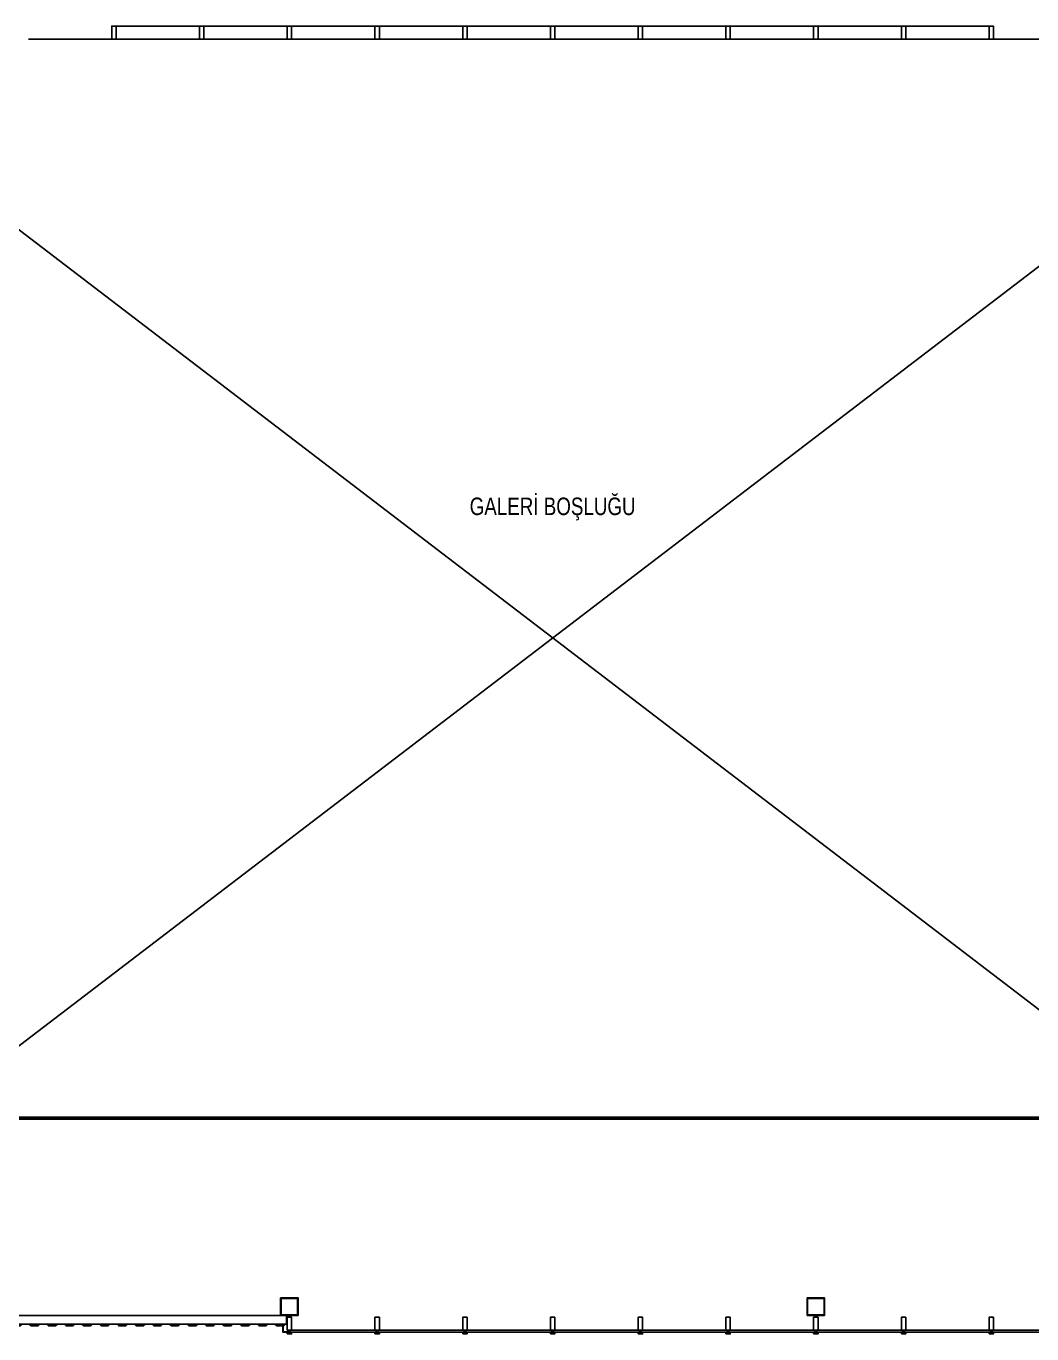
# Model space of a CAD drawing. Header units: centimetres. Extents: x 26200 to 152500, y -600 to 9300.
# Drawn here: x 93141 to 94287, y 1498 to 2989 of the extents above; entities that cross this region are included whole.
import ezdxf

# ---------------------------------------------------------------- set-up
doc = ezdxf.new("R2010")
doc.units = ezdxf.units.CM
for name, color, linetype in [('A-ANNO-TEXT', 8, 'Continuous'), ('A-ELEV-03', 8, 'Continuous'), ('A-ELEV-04', 8, 'Continuous'), ('A-GLAZ-FRME', 8, 'Continuous'), ('A-GLAZ-FULL', 8, 'Continuous'), ('A-GLAZ-SILL', 8, 'Continuous'), ('A-WALL-SNWPNL', 8, 'Continuous'), ('A-WALL-STEL', 8, 'Continuous'), ('S-STEL', 3, 'Continuous')]:
    doc.layers.add(name, color=color, linetype=linetype)
doc.layers.add('GEB-BEZUG', color=8, linetype='Continuous', lineweight=50, true_color=0xffff00)
doc.styles.add('Fields_100', font='act_simplex.shx', dxfattribs={"width": 0.8, "height": 20})

# ---------------------------------------------------------------- blocks, each defined once
blk = doc.blocks.new('*U63')
at = {"layer": 'A-WALL-SNWPNL'}
blk.add_lwpolyline([(50, 1), (42, 1), (40, -1), (32, -1), (30, 1), (22, 1), (20, -1), (12, -1), (10, 1), (2, 1), (0, -1), (-8, -1), (-10, 1), (-18, 1), (-20, -1), (-28, -1), (-30, 1), (-38, 1), (-40, -1), (-48, -1), (-50, 1)], dxfattribs=at)
blk = doc.blocks.new('*U64')
at = {"layer": 'A-WALL-STEL', "color": 0, "linetype": 'ByBlock', "lineweight": -2, "transparency": 16777216}
for p in [(0, 0), (100, 0), (200, 0), (300, 0), (400, 0), (500, 0), (600, 0), (700, 0)]:
    blk.add_blockref('*U63', p, dxfattribs=at)

msp = doc.modelspace()

# ---------------------------------------------------------------- linework, layer by layer
at = {"layer": 'A-ELEV-03', "elevation": 0}
for points in [[(93437.4, 1508.6), (92544.4, 1508.6), (92544.4, 1518.6)], [(93437.4, 1518.6), (93437.4, 1508.6)]]:
    msp.add_lwpolyline(points, dxfattribs=at)
at = {"layer": 'A-ELEV-04'}
for p, q in [((92848.4, 1608.6), (94633.4, 2973.6)), ((92848.4, 2973.6), (94633.4, 1608.6))]:
    msp.add_line(p, q, dxfattribs=at)
at = {"layer": 'A-GLAZ-FRME'}
for points in [[(93243.4, 2973.6), (93238.4, 2973.6), (93238.4, 2988.6), (93243.4, 2988.6)], [(93238.4, 2973.6), (93243.4, 2973.6), (93243.4, 2988.6), (93238.4, 2988.6)], [(93338.4, 2973.6), (93343.4, 2973.6), (93343.4, 2988.6), (93338.4, 2988.6)], [(93438.4, 2973.6), (93443.4, 2973.6), (93443.4, 2988.6), (93438.4, 2988.6)], [(93538.4, 2973.6), (93543.4, 2973.6), (93543.4, 2988.6), (93538.4, 2988.6)], [(93638.4, 2973.6), (93643.4, 2973.6), (93643.4, 2988.6), (93638.4, 2988.6)], [(93738.4, 2973.6), (93743.4, 2973.6), (93743.4, 2988.6), (93738.4, 2988.6)], [(93838.4, 2973.6), (93843.4, 2973.6), (93843.4, 2988.6), (93838.4, 2988.6)], [(93938.4, 2973.6), (93943.4, 2973.6), (93943.4, 2988.6), (93938.4, 2988.6)], [(94038.4, 2973.6), (94043.4, 2973.6), (94043.4, 2988.6), (94038.4, 2988.6)], [(94138.4, 2973.6), (94143.4, 2973.6), (94143.4, 2988.6), (94138.4, 2988.6)], [(94238.4, 2973.6), (94243.4, 2973.6), (94243.4, 2988.6), (94238.4, 2988.6)]]:
    msp.add_lwpolyline(points, close=True, dxfattribs=at)
at = {"layer": 'A-GLAZ-FRME', "elevation": 0}
for points in [[(93443.4, 1501.6), (93438.4, 1501.6), (93438.4, 1516.6), (93443.4, 1516.6)], [(93543.4, 1501.6), (93538.4, 1501.6), (93538.4, 1516.6), (93543.4, 1516.6)], [(93643.4, 1501.6), (93638.4, 1501.6), (93638.4, 1516.6), (93643.4, 1516.6)], [(93743.4, 1501.6), (93738.4, 1501.6), (93738.4, 1516.6), (93743.4, 1516.6)], [(93843.4, 1501.6), (93838.4, 1501.6), (93838.4, 1516.6), (93843.4, 1516.6)], [(93943.4, 1501.6), (93938.4, 1501.6), (93938.4, 1516.6), (93943.4, 1516.6)], [(94043.4, 1501.6), (94038.4, 1501.6), (94038.4, 1516.6), (94043.4, 1516.6)], [(94143.4, 1501.6), (94138.4, 1501.6), (94138.4, 1516.6), (94143.4, 1516.6)], [(94243.4, 1501.6), (94238.4, 1501.6), (94238.4, 1516.6), (94243.4, 1516.6)], [(93438.4, 1497.6), (93443.4, 1497.6), (93443.4, 1499.6), (93438.4, 1499.6)], [(93538.4, 1497.6), (93543.4, 1497.6), (93543.4, 1499.6), (93538.4, 1499.6)], [(93638.4, 1497.6), (93643.4, 1497.6), (93643.4, 1499.6), (93638.4, 1499.6)], [(93738.4, 1497.6), (93743.4, 1497.6), (93743.4, 1499.6), (93738.4, 1499.6)], [(93838.4, 1497.6), (93843.4, 1497.6), (93843.4, 1499.6), (93838.4, 1499.6)], [(93938.4, 1497.6), (93943.4, 1497.6), (93943.4, 1499.6), (93938.4, 1499.6)], [(94038.4, 1497.6), (94043.4, 1497.6), (94043.4, 1499.6), (94038.4, 1499.6)], [(94138.4, 1497.6), (94143.4, 1497.6), (94143.4, 1499.6), (94138.4, 1499.6)], [(94238.4, 1497.6), (94243.4, 1497.6), (94243.4, 1499.6), (94238.4, 1499.6)]]:
    msp.add_lwpolyline(points, close=True, dxfattribs=at)
at = {"layer": 'A-GLAZ-FULL'}
for p, q in [((93243.4, 2988.6), (93338.4, 2988.6)), ((93343.4, 2988.6), (93438.4, 2988.6)), ((93443.4, 2988.6), (93538.4, 2988.6)), ((93543.4, 2988.6), (93638.4, 2988.6)), ((93643.4, 2988.6), (93738.4, 2988.6)), ((93743.4, 2988.6), (93838.4, 2988.6)), ((93843.4, 2988.6), (93938.4, 2988.6)), ((93943.4, 2988.6), (94038.4, 2988.6)), ((94043.4, 2988.6), (94138.4, 2988.6)), ((94143.4, 2988.6), (94238.4, 2988.6))]:
    msp.add_line(p, q, dxfattribs=at)
at = {"layer": 'A-GLAZ-FULL', "elevation": 0}
for points in [[(93441.9, 1499.6), (93539.9, 1499.6), (93539.9, 1501.6), (93441.9, 1501.6)], [(93541.9, 1499.6), (93639.9, 1499.6), (93639.9, 1501.6), (93541.9, 1501.6)], [(93641.9, 1499.6), (93739.9, 1499.6), (93739.9, 1501.6), (93641.9, 1501.6)], [(93741.9, 1499.6), (93839.9, 1499.6), (93839.9, 1501.6), (93741.9, 1501.6)], [(93841.9, 1499.6), (93939.9, 1499.6), (93939.9, 1501.6), (93841.9, 1501.6)], [(93941.9, 1499.6), (94039.9, 1499.6), (94039.9, 1501.6), (93941.9, 1501.6)], [(94041.9, 1499.6), (94139.9, 1499.6), (94139.9, 1501.6), (94041.9, 1501.6)], [(94141.9, 1499.6), (94239.9, 1499.6), (94239.9, 1501.6), (94141.9, 1501.6)], [(94241.9, 1499.6), (94339.9, 1499.6), (94339.9, 1501.6), (94241.9, 1501.6)]]:
    msp.add_lwpolyline(points, close=True, dxfattribs=at)
at = {"layer": 'A-GLAZ-SILL'}
for p, q in [((93143.4, 2973.6), (93238.4, 2973.6)), ((93243.4, 2973.6), (93338.4, 2973.6)), ((93343.4, 2973.6), (93438.4, 2973.6)), ((93443.4, 2973.6), (93538.4, 2973.6)), ((93543.4, 2973.6), (93638.4, 2973.6)), ((93643.4, 2973.6), (93738.4, 2973.6)), ((93743.4, 2973.6), (93838.4, 2973.6)), ((93843.4, 2973.6), (93938.4, 2973.6)), ((93943.4, 2973.6), (94038.4, 2973.6)), ((94043.4, 2973.6), (94138.4, 2973.6)), ((94143.4, 2973.6), (94238.4, 2973.6)), ((94243.4, 2973.6), (94338.4, 2973.6))]:
    msp.add_line(p, q, dxfattribs=at)
at = {"layer": 'A-WALL-SNWPNL'}
msp.add_line((92544.4, 1518.6), (93437.4, 1518.6, 0), dxfattribs=at)
at = {"layer": 'A-WALL-SNWPNL', "elevation": 0}
msp.add_lwpolyline([(93437.4, 1508.6), (93436.4, 1508.6), (93434.4, 1506.6), (93426.4, 1506.6), (93424.4, 1508.6), (93416.4, 1508.6), (93414.4, 1506.6), (93406.4, 1506.6), (93404.4, 1508.6), (93396.4, 1508.6), (93394.4, 1506.6), (93386.4, 1506.6), (93384.4, 1508.6), (93376.4, 1508.6), (93374.4, 1506.6), (93366.4, 1506.6), (93364.4, 1508.6), (93356.4, 1508.6), (93354.4, 1506.6), (93346.4, 1506.6), (93344.4, 1508.6)], dxfattribs=at)
msp.add_lwpolyline([(93433.4, 1506.1), (93433.4, 1499.6), (93438.4, 1499.6), (93440.9, 1499.6), (93440.9, 1499.8), (93438.4, 1499.8), (93433.6, 1499.8), (93433.6, 1506.1)], close=True, dxfattribs=at)
at = {"layer": 'GEB-BEZUG'}
msp.add_lwpolyline([(92948.1, 1743.6), (98178, 1743.6), (98178, 1588.9)], dxfattribs=at)
at = {"layer": 'S-STEL', "elevation": 0}
for points in [[(93430.9, 1518.6), (93450.9, 1518.6), (93450.9, 1538.6), (93430.9, 1538.6)], [(93431.5, 1538), (93450.3, 1538), (93450.3, 1519.2), (93431.5, 1519.2)], [(94030.9, 1518.6), (94050.9, 1518.6), (94050.9, 1538.6), (94030.9, 1538.6)], [(94031.5, 1538), (94050.3, 1538), (94050.3, 1519.2), (94031.5, 1519.2)]]:
    msp.add_lwpolyline(points, close=True, dxfattribs=at)

# ---------------------------------------------------------------- block references
at = {"layer": 'A-WALL-STEL'}
msp.add_blockref('*U64', (92594.4, 1507.6), dxfattribs=at)

# ---------------------------------------------------------------- texts
at = {"layer": 'A-ANNO-TEXT', "insert": (93740.9, 2451.1), "char_height": 20, "attachment_point": 2, "style": 'Fields_100'}
msp.add_mtext_dynamic_manual_height_columns('GALERİ BOŞLUĞU', width=436.665, gutter_width=100, heights=[0], dxfattribs=at)

doc.saveas('drawing.dxf')
